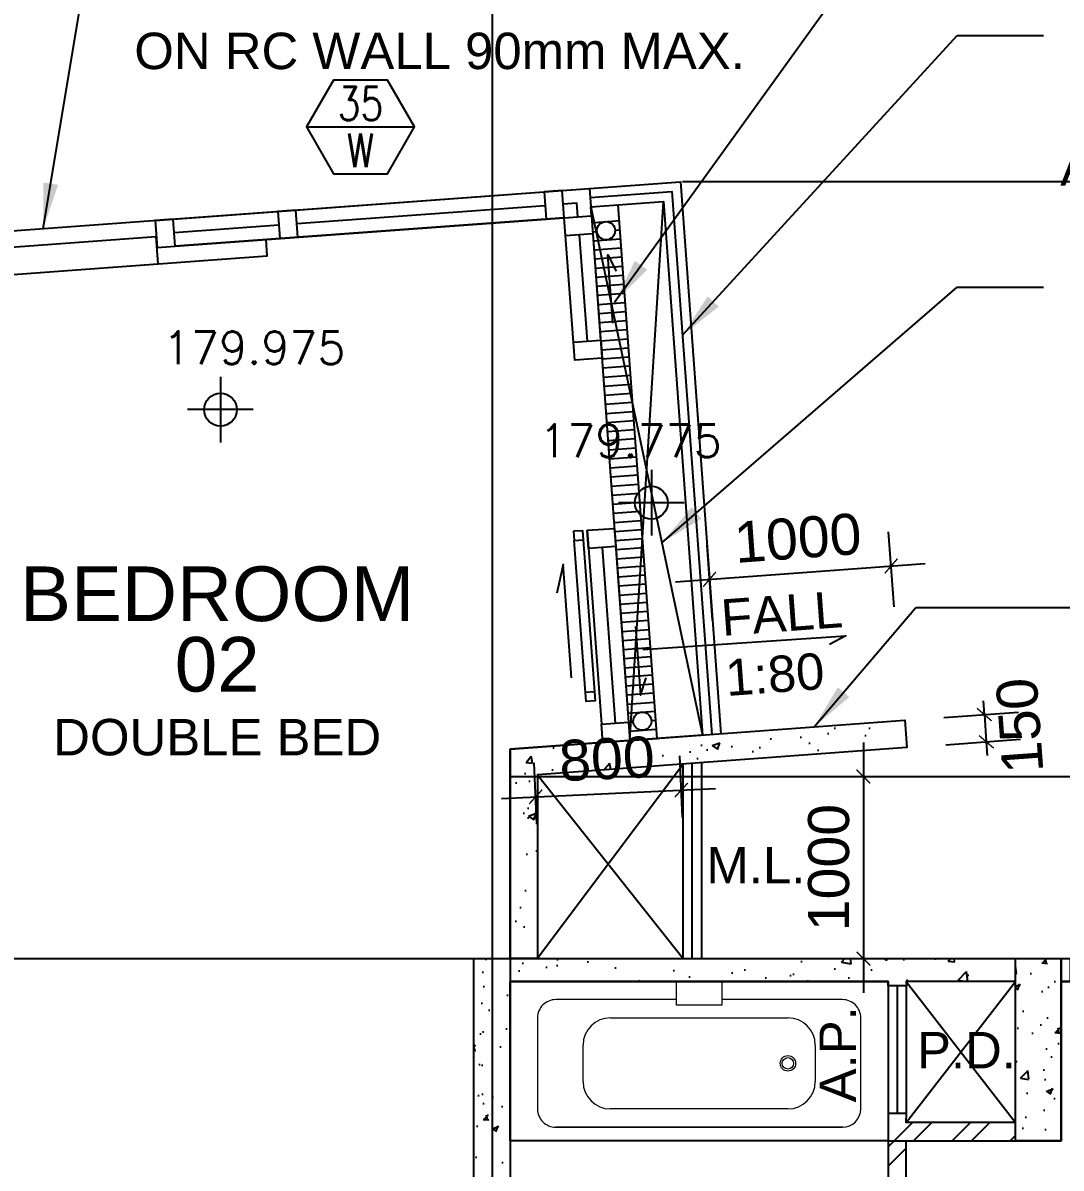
# Model space of a CAD drawing. Header units: millimetres. Extents: x -1214 to 72065, y 7230 to 56310.
# Drawn here: x 52424 to 58125, y 34300 to 40587 of the extents above; entities that cross this region are included whole.
import ezdxf
from ezdxf.enums import TextEntityAlignment as Align

# ---------------------------------------------------------------- set-up
doc = ezdxf.new("R2010")
doc.units = ezdxf.units.MM
doc.header["$MEASUREMENT"] = 0
doc.linetypes.add('CENTERX2', pattern=[101.6, 63.5, -12.7, 12.7, -12.7])
doc.layers.get('0').update_dxf_attribs({"color": 8})
doc.layers.get('Defpoints').update_dxf_attribs({"color": 8})
for name, color, linetype in [('arrow', 8, 'Continuous'), ('channel', 8, 'Continuous'), ('Default', 8, 'Continuous'), ('DLN032__', 8, 'Continuous'), ('DLN314__', 8, 'Continuous'), ('FP - BUILDIN FURNITURE', 8, 'Continuous'), ('GBP A.P.', 8, 'Continuous'), ('GBP Dim', 8, 'Continuous'), ('GBP Text 200', 8, 'Continuous'), ('GBP Text GBP 250', 8, 'Continuous'), ('grid', 8, 'CENTERX2'), ('hatch', 8, 'Continuous'), ('LEVEL', 8, 'Continuous'), ('metal louvres', 8, 'Continuous'), ('PD', 8, 'Continuous'), ('PD DOOR', 8, 'Continuous'), ('RCP_text', 8, 'Continuous'), ('TEXT', 8, 'Continuous'), ('TEXT Ref', 8, 'Continuous'), ('WALL-NEW', 8, 'Continuous'), ('WALL-STRUCTURE', 8, 'Continuous'), ('WINDOW', 8, 'Continuous'), ('Window Mark', 8, 'Continuous'), ('WINDOW-MULLION', 8, 'Continuous'), ('zzz-room mix', 8, 'Continuous')]:
    doc.layers.add(name, color=color, linetype=linetype)
doc.layers.add('LP-furn loose', color=8, linetype='Continuous', lineweight=0)
doc.styles.add('BH', font='arial.ttf')
doc.styles.add('ROMANS', font='romans.shx')
doc.dimstyles.new('200 GBP', dxfattribs={"dimscale": 1.5, "dimtxt": 150, "dimasz": 50, "dimexe": 125, "dimexo": 50, "dimgap": 50, "dimtad": 1, "dimdec": 0, "dimzin": 0, "dimdsep": 46, "dimtxsty": 'BH', "dimblk": 'ARCHTICK', "dimcen": 0.09, "dimdle": 125, "dimclrd": 9, "dimclre": 9, "dimclrt": 1, "dimadec": 0, "dimazin": 0, "dimtfac": 1, "dimtdec": 0, "dimtix": 1, "dimtmove": 2, "dimatfit": 3, "dimldrblk": 'ARCHTICK', "dimfxl": 300, "dimfxlon": 1, "dimtolj": 1, "dimtzin": 0, "dimarcsym": 0})
doc.dimstyles.get("Standard").update_dxf_attribs({"dimtxt": 0.18, "dimasz": 0.18, "dimexe": 0.18, "dimexo": 0.0625, "dimgap": 0.09, "dimtad": 0, "dimtih": 1, "dimtoh": 1, "dimdec": 4, "dimzin": 0, "dimdsep": 46, "dimtxsty": 'Standard', "dimcen": 0.09, "dimadec": 0, "dimazin": 0, "dimtfac": 1, "dimtdec": 4, "dimtofl": 0, "dimtmove": 0, "dimatfit": 3, "dimfxl": 1, "dimtolj": 1, "dimtzin": 0, "dimarcsym": 0})
pattern_1 = [(50, (-576161.28, 762350.3), (364.36934, -31.87817), [38.1, -419.1]), (355, (-576161.28, 762350.3), (-70.48565, 382.11329), [30.48, -335.28]), (100.451, (-576130.9, 762347.65), (293.885, 350.23338), [32.38, -356.18]), (46.1842, (-576161.3, 762451.9), (542.15808, -84.08466), [57.15, -628.65]), (96.6356, (-576116.1, 762444.9), (474.80847, 494.8511), [48.57, -534.27]), (351.184, (-576161.3, 762451.9), (474.8092, 494.85024), [45.72, -502.92]), (21, (-576110.48, 762426.5), (303.22976, -204.53104), [38.1, -419.1]), (326, (-576110.48, 762426.5), (123.60406, 368.37593), [30.48, -335.28]), (71.4514, (-576085.2, 762409.46), (426.83298, 163.84572), [32.38, -356.18]), (37.5, (-576161.28, 762350.3), (6.177207, 169.110078), [0, -331.216, 0, -340.36, 0, -336.55]), (7.5, (-576161.28, 762350.3), (133.639325, 200.36115), [0, -194.056, 0, -323.596, 0, -128.27]), (327.5, (-576274.56, 762350.3), (271.18119, -11.457488), [0, -127, 0, -396.24, 0, -525.78]), (317.5, (-576325.36, 762350.3), (296.25836, 50.85298), [0, -165.1, 0, -263.144, 0, -373.38])]

# ---------------------------------------------------------------- blocks, each defined once
blk = doc.blocks.new('A$C65CE4B9A')
at = {"layer": 'grid', "ltscale": 200}
for p, q in [((-14000, 10500), (-14000, -20450)), ((-66500, 0), (0, 0))]:
    blk.add_line(p, q, dxfattribs=at)
blk = doc.blocks.new('_ArchTick')
at = {"color": 0, "const_width": 0.1}
blk.add_lwpolyline([(0.5, 0.5), (-0.5, -0.5)], dxfattribs=at)
blk = doc.blocks.new('*D28')
at = {"layer": 'Defpoints', "color": 0, "transparency": 16777216}
for p in [(56545.2, 39714.7), (67377, 39714.7), (66927, 36449.8)]:
    blk.add_point(p, dxfattribs=at)
at = {"layer": 'GBP Dim', "color": 9, "lineweight": -2, "transparency": 16777216}
for p, q in [((67377, 36262.3), (67377, 39902.2)), ((66927, 39714.7), (67564.5, 39714.7)), ((67002, 36449.8), (67564.5, 36449.8))]:
    blk.add_line(p, q, dxfattribs=at)
at = {"layer": 'GBP Dim', "color": 9, "lineweight": -2, "transparency": 16777216, "xscale": 75, "yscale": 75, "zscale": 75}
for p, rotation in [((67377, 39714.7), 90), ((67377, 36449.8), 270)]:
    blk.add_blockref('_ArchTick', p, dxfattribs=dict(at, rotation=rotation))
at = {"layer": 'GBP Dim', "transparency": 16777216, "insert": (67187.1, 38082.3), "char_height": 225, "attachment_point": 5, "rotation": 90, "style": 'BH'}
blk.add_mtext('\\A1;3265', dxfattribs=at)
blk = doc.blocks.new('*D38')
at = {"layer": 'Defpoints', "color": 0, "transparency": 16777216}
for p in [(55901.1, 41570.7), (56048.2, 39565.4), (55549.5, 39528.8)]:
    blk.add_point(p, dxfattribs=at)
at = {"layer": 'GBP Dim', "color": 9, "lineweight": -2, "transparency": 16777216}
for p, q in [((55934.1, 41121.9), (55887.4, 41757.7)), ((55435.4, 41085.4), (55388.8, 41721.2)), ((55402.5, 41534.2), (55901.1, 41570.7)), ((55901.1, 41570.7), (55975.9, 41576.2)), ((55402.5, 41534.2), (55327.7, 41528.7))]:
    blk.add_line(p, q, dxfattribs=at)
at = {"layer": 'GBP Dim', "color": 9, "lineweight": -2, "transparency": 16777216, "xscale": 75, "yscale": 75, "zscale": 75}
for p, rotation in [((55402.5, 41534.2), 4.194182783226491), ((55901.1, 41570.7), 184.1941827832265)]:
    blk.add_blockref('_ArchTick', p, dxfattribs=dict(at, rotation=rotation))
at = {"layer": 'GBP Dim', "transparency": 16777216, "insert": (55637.9, 41741.8), "char_height": 225, "attachment_point": 5, "rotation": 4.19418, "style": 'BH'}
blk.add_mtext('\\A1;500', dxfattribs=at)
blk = doc.blocks.new('*D85')
at = {"layer": 'Defpoints', "color": 0, "transparency": 16777216}
for p in [(56039.6, 36375.5), (55250, 36113.5), (56050, 36150.8)]:
    blk.add_point(p, dxfattribs=at)
at = {"layer": 'GBP Dim', "color": 9, "lineweight": -2, "transparency": 16777216}
for p, q in [((56046.5, 36225.7), (56030.8, 36562.8)), ((55246.5, 36188.4), (55230.8, 36525.6)), ((55052.2, 36329.5), (56226.9, 36384.2))]:
    blk.add_line(p, q, dxfattribs=at)
at = {"layer": 'GBP Dim', "color": 9, "lineweight": -2, "transparency": 16777216, "xscale": 75, "yscale": 75, "zscale": 75}
for p, rotation in [((56039.6, 36375.5), 2.665181786136749), ((55239.5, 36338.3), 182.6651817861368)]:
    blk.add_blockref('_ArchTick', p, dxfattribs=dict(at, rotation=rotation))
at = {"layer": 'GBP Dim', "transparency": 16777216, "insert": (55630.7, 36546.6), "char_height": 225, "attachment_point": 5, "rotation": 2.66518, "style": 'BH'}
blk.add_mtext('\\A1;800', dxfattribs=at)
blk = doc.blocks.new('A$C2F825CED')
at = {"layer": 'LP-furn loose'}
blk.add_lwpolyline([(-532.4, 502.5), (-282.4, 502.5), (-282.4, 372.5), (-532.4, 372.5)], close=True, dxfattribs=at)
for points in [[(-1294.9, -197.5, 0.414214), (-1194.9, -297.5), (380, -297.6, 0.414194), (480, -197.6), (480.1, 302.5, 0.414214), (380.1, 402.5), (-282.4, 402.5)], [(-532.4, 402.5), (-1194.9, 402.5, 0.414214), (-1294.9, 302.5), (-1294.9, -197.5)]]:
    blk.add_lwpolyline(points, format="xyb", dxfattribs=at)
for points in [[(-894.9, 302.5), (80, 302.5)], [(-1044.9, -47.6), (-1044.9, 152.5)], [(230, 152.5), (230, -47.6)], [(80, -197.6), (-894.9, -197.6)], [(383.3, -297.5), (-1194.9, -297.5)]]:
    blk.add_lwpolyline(points, dxfattribs=at)
for radius in [42.4, 31.4]:
    blk.add_circle((80, 52.5), radius, dxfattribs=at)
for centre, start, end in [((-894.9, 152.5), 90, 180), ((80, 152.5), 0, 90), ((-894.9, -47.6), 180, 270), ((80, -47.6), 270, 0)]:
    blk.add_arc(centre, 150, start, end, dxfattribs=at)
blk = doc.blocks.new('*D105')
at = {"layer": 'Defpoints', "color": 0, "transparency": 16777216}
for p in [(55402.5, 41534.2), (53149.9, 39503.2), (55549.5, 39528.8)]:
    blk.add_point(p, dxfattribs=at)
at = {"layer": 'GBP Dim', "color": 9, "lineweight": -2, "transparency": 16777216}
for p, q in [((55435.4, 41085.4), (55388.8, 41721.2)), ((52826.8, 41345.3), (55589.5, 41547.9)), ((53046.7, 40910.2), (53000.1, 41546))]:
    blk.add_line(p, q, dxfattribs=at)
at = {"layer": 'GBP Dim', "color": 9, "lineweight": -2, "transparency": 16777216, "xscale": 75, "yscale": 75, "zscale": 75}
for p, rotation in [((55402.5, 41534.2), 4.194182783226491), ((53013.8, 41359), 184.1941827832265)]:
    blk.add_blockref('_ArchTick', p, dxfattribs=dict(at, rotation=rotation))
at = {"layer": 'GBP Dim', "transparency": 16777216, "insert": (54194.3, 41636), "char_height": 225, "attachment_point": 5, "rotation": 4.19418, "style": 'BH'}
blk.add_mtext('\\A1;2395', dxfattribs=at)
blk = doc.blocks.new('*D107')
at = {"layer": 'Defpoints', "color": 0, "transparency": 16777216}
for p in [(57406.2, 36768.1), (57417.2, 36618.6), (57714.4, 36640.4)]:
    blk.add_point(p, dxfattribs=at)
at = {"layer": 'GBP Dim', "color": 9, "lineweight": -2, "transparency": 16777216}
for p, q in [((57703.5, 36789.9), (57698, 36864.7)), ((57481, 36773.6), (57890.5, 36803.7)), ((57703.5, 36789.9), (57714.4, 36640.4)), ((57492, 36624), (57901.4, 36654.1)), ((57714.4, 36640.4), (57719.9, 36565.6))]:
    blk.add_line(p, q, dxfattribs=at)
at = {"layer": 'GBP Dim', "color": 9, "lineweight": -2, "transparency": 16777216, "xscale": 75, "yscale": 75, "zscale": 75}
for p, rotation in [((57703.5, 36789.9), 274.2005512988954), ((57714.4, 36640.4), 94.20055129889545)]:
    blk.add_blockref('_ArchTick', p, dxfattribs=dict(at, rotation=rotation))
at = {"layer": 'GBP Dim', "transparency": 16777216, "insert": (57898.3, 36729.1), "char_height": 225, "attachment_point": 5, "rotation": 94.20055, "style": 'BH'}
blk.add_mtext('\\A1;150', dxfattribs=at)
blk = doc.blocks.new('*D211')
at = {"layer": 'Defpoints', "color": 0, "transparency": 16777216}
for p in [(55610.2, 42791.4), (52000, 39119), (55610.2, 36638.1)]:
    blk.add_point(p, dxfattribs=at)
at = {"layer": 'GBP Dim', "color": 9, "lineweight": -2, "transparency": 16777216}
for p, q in [((52000, 42341.4), (52000, 42978.9)), ((55610.2, 42341.4), (55610.2, 42978.9)), ((51812.5, 42791.4), (55797.7, 42791.4))]:
    blk.add_line(p, q, dxfattribs=at)
at = {"layer": 'GBP Dim', "color": 9, "lineweight": -2, "transparency": 16777216, "xscale": 75, "yscale": 75, "zscale": 75, "rotation": 180}
blk.add_blockref('_ArchTick', (52000, 42791.4), dxfattribs=at)
at = {"layer": 'GBP Dim', "color": 9, "lineweight": -2, "transparency": 16777216, "xscale": 75, "yscale": 75, "zscale": 75}
blk.add_blockref('_ArchTick', (55610.2, 42791.4), dxfattribs=at)
at = {"layer": 'GBP Dim', "transparency": 16777216, "insert": (53805.1, 42981.4), "char_height": 225, "attachment_point": 5, "style": 'BH'}
blk.add_mtext('\\A1;3610', dxfattribs=at)
blk = doc.blocks.new('MISCWINDOWS')
blk.add_line((-4.041, 0), (4.041, 0))
blk.add_lwpolyline([(-2.021, 3.5), (-4.041, 0), (-2.021, -3.5), (2.021, -3.5), (4.041, 0), (2.021, 3.5)], close=True)
at = {"style": 'BH'}
for tag, p in [('MARK_NUMBER', (0, 1.75)), ('DWG_NUMBER', (0, -1.75))]:
    blk.add_attdef(tag, text='', height=2.5, dxfattribs=at).set_placement(p, align=Align.MIDDLE_CENTER)
blk = doc.blocks.new('ELEX')
at = {"layer": 'DLN032__'}
for p, q in [((0, 0.5), (0, -0.5)), ((0.5, 0), (-0.5, 0))]:
    blk.add_line(p, q, dxfattribs=at)
blk.add_circle((0, 0), 0.25, dxfattribs=at)
at = {"layer": 'DLN032__', "style": 'ROMANS'}
blk.add_attdef('ELEX', (0.257, 0.354), '', height=0.5, dxfattribs=at)
blk = doc.blocks.new('*D260')
at = {"layer": 'Defpoints', "color": 0, "transparency": 16777216}
for p in [(57191.6, 37605.5), (57217.2, 37256.9), (56219.9, 37183.7)]:
    blk.add_point(p, dxfattribs=at)
at = {"layer": 'GBP Dim', "color": 9, "lineweight": -2, "transparency": 16777216}
for p, q in [((57208.1, 37381.1), (57177.9, 37792.4)), ((56210.7, 37307.9), (56180.6, 37719.3)), ((56007.3, 37518.6), (57378.6, 37619.2))]:
    blk.add_line(p, q, dxfattribs=at)
at = {"layer": 'GBP Dim', "color": 9, "lineweight": -2, "transparency": 16777216, "xscale": 75, "yscale": 75, "zscale": 75}
for p, rotation in [((57191.6, 37605.5), 4.194182783190666), ((56194.3, 37532.3), 184.1941827831907)]:
    blk.add_blockref('_ArchTick', p, dxfattribs=dict(at, rotation=rotation))
at = {"layer": 'GBP Dim', "transparency": 16777216, "insert": (56679.1, 37758.3), "char_height": 225, "attachment_point": 5, "rotation": 4.19418, "style": 'BH'}
blk.add_mtext('\\A1;1000', dxfattribs=at)
blk = doc.blocks.new('*D285')
at = {"layer": 'Defpoints', "color": 0, "transparency": 16777216}
for p in [(55170.9, 36449.7), (55170.9, 35450.1), (57039.4, 35450.1)]:
    blk.add_point(p, dxfattribs=at)
at = {"layer": 'GBP Dim', "color": 9, "lineweight": -2, "transparency": 16777216}
for p, q in [((57039.4, 36637.2), (57039.4, 35262.6)), ((56589.4, 36449.7), (57226.9, 36449.7)), ((56589.4, 35450.1), (57226.9, 35450.1))]:
    blk.add_line(p, q, dxfattribs=at)
at = {"layer": 'GBP Dim', "color": 9, "lineweight": -2, "transparency": 16777216, "xscale": 75, "yscale": 75, "zscale": 75}
for p, rotation in [((57039.4, 36449.7), 90), ((57039.4, 35450.1), 270)]:
    blk.add_blockref('_ArchTick', p, dxfattribs=dict(at, rotation=rotation))
at = {"layer": 'GBP Dim', "transparency": 16777216, "insert": (56849.6, 35949.9), "char_height": 225, "attachment_point": 5, "rotation": 90, "style": 'BH'}
blk.add_mtext('\\A1;1000', dxfattribs=at)
blk = doc.blocks.new('*D293')
at = {"layer": 'Defpoints', "color": 0, "transparency": 16777216}
for p in [(51891.8, 41276.7), (53149.9, 39503.2), (52038.9, 39271.4)]:
    blk.add_point(p, dxfattribs=at)
at = {"layer": 'GBP Dim', "color": 9, "lineweight": -2, "transparency": 16777216}
for p, q in [((53046.7, 40910.2), (53000.1, 41546)), ((51924.7, 40827.9), (51878.1, 41463.7)), ((53200.8, 41372.7), (51704.8, 41263))]:
    blk.add_line(p, q, dxfattribs=at)
at = {"layer": 'GBP Dim', "color": 9, "lineweight": -2, "transparency": 16777216, "xscale": 75, "yscale": 75, "zscale": 75}
for p, rotation in [((53013.8, 41359), 4.194182785482395), ((51891.8, 41276.7), 184.1941827854824)]:
    blk.add_blockref('_ArchTick', p, dxfattribs=dict(at, rotation=rotation))
at = {"layer": 'GBP Dim', "transparency": 16777216, "insert": (52438.9, 41507.2), "char_height": 225, "attachment_point": 5, "rotation": 4.19418, "style": 'BH'}
blk.add_mtext('\\A1;1125', dxfattribs=at)

msp = doc.modelspace()

# ---------------------------------------------------------------- hatches: boundary and pattern name
at = {"layer": 'channel'}
h = msp.add_hatch(dxfattribs=at)
h.set_pattern_fill('ANSI31,_O', color=256, scale=400, angle=139.19313)
h.set_pattern_definition([(184.193125, (3247.666, -2746.65), (3.655927, -49.866163), [])])
edge = h.paths.add_edge_path(flags=16)
edge.add_arc((55825.7, 36747.5), 49.5, 4.19313, 364.19313)
edge = h.paths.add_edge_path()
edge.add_arc((55624.7, 39463.8), 49.5, 0, 360)
h.paths.add_polyline_path([(55696.1, 39539.5), (55546.6, 39528.5), (55757.7, 36648.3), (55907.3, 36659.2)])
at = {"layer": 'hatch'}
h = msp.add_hatch(dxfattribs=at)
h.set_pattern_fill('AR-CONC', color=256, scale=60, style=0)
h.set_pattern_definition([(50, (-579051.98, 745630.23), (430.35611, -37.65128), [45, -495]), (355, (-579052, 745630.23), (-83.2508, 451.31528), [36, -396]), (100.4514, (-579016.1, 745627.1), (347.10563, 413.66373), [38.24411, -420.68527]), (46.1842, (-579052, 745750.23), (640.34463, -99.3114), [67.5, -742.5]), (96.6356, (-578998.6, 745741.96), (560.79762, 584.47072), [57.36617, -631.0278]), (351.1842, (-579052, 745750.23), (560.79717, 584.47116), [54, -594]), (21, (-578991.98, 745720.23), (358.14423, -241.57133), [45, -495]), (326, (-578992, 745720.23), (145.9892, 435.09003), [36, -396]), (71.4514, (-578962.13, 745700.1), (504.13358, 193.5183), [38.24411, -420.68527]), (37.5, (-579051.98, 745630.23), (7.295913, 199.736312), [0, -391.2, 0, -402, 0, -397.5]), (7.5, (-579051.98, 745630.23), (157.841722, 236.647027), [0, -229.2, 0, -382.2, 0, -151.5]), (327.5, (-579185.78, 745630.23), (320.293462, -13.532923), [0, -150, 0, -468, 0, -621]), (317.5, (-579245.78, 745630.23), (349.9117, 60.06299), [0, -195, 0, -310.8, 0, -441])])
h.paths.add_polyline_path([(55100, 36600), (57267, 36759.1), (57278, 36608.6), (55250, 36459.8), (55250, 35450), (55100, 35450)])
h = msp.add_hatch(dxfattribs=at)
h.set_pattern_fill('AR-CONC', color=256, scale=2, style=0)
h.set_pattern_definition(pattern_1)
h.paths.add_polyline_path([(55100, 32650), (54900, 32650), (54900, 35450), (55100, 35450)])
h = msp.add_hatch(dxfattribs=at)
h.set_pattern_fill('AR-CONC', color=256, scale=60, style=0)
h.set_pattern_definition([(50, (-579051.98, 745630.23), (430.35611, -37.65128), [45, -495]), (355, (-579052, 745630.23), (-83.2508, 451.31528), [36, -396]), (100.4514, (-579016.1, 745627.1), (347.10563, 413.66373), [38.24411, -420.68527]), (46.1842, (-579052, 745750.23), (640.34463, -99.3114), [67.5, -742.5]), (96.6356, (-578998.6, 745741.96), (560.79762, 584.47072), [57.36617, -631.0278]), (351.1842, (-579052, 745750.23), (560.79717, 584.47116), [54, -594]), (21, (-578991.98, 745720.23), (358.14423, -241.57133), [45, -495]), (326, (-578992, 745720.23), (145.9892, 435.09003), [36, -396]), (71.4514, (-578962.13, 745700.1), (504.13358, 193.5183), [38.24411, -420.68527]), (37.5, (-579051.98, 745630.23), (7.295913, 199.736312), [0, -391.2, 0, -402, 0, -397.5]), (7.5, (-579051.98, 745630.23), (157.841722, 236.647027), [0, -229.2, 0, -382.2, 0, -151.5]), (327.5, (-579185.78, 745630.23), (320.293462, -13.532923), [0, -150, 0, -468, 0, -621]), (317.5, (-579245.78, 745630.23), (349.9117, 60.06299), [0, -195, 0, -310.8, 0, -441])])
edge = h.paths.add_edge_path()
edge.add_line((55100, 35449.9), (57875, 35450))
edge.add_line((57875, 35450), (57875, 35325))
edge.add_line((57875, 35325), (57275.1, 35325.1))
edge.add_line((57275.1, 35325.1), (57275.2, 35299.9))
edge.add_line((57275.2, 35299.9), (57175, 35299.9))
edge.add_line((57175, 35299.9), (57175, 35325))
edge.add_line((57175, 35325), (55100, 35325))
edge.add_line((55100, 35325), (55100, 35449.9))
h = msp.add_hatch(dxfattribs=at)
h.set_pattern_fill('AR-CONC', color=256, scale=2, style=0)
h.set_pattern_definition(pattern_1)
h.paths.add_polyline_path([(57875, 35450), (57875, 35450), (57875, 35450), (57875, 34450), (58125, 34450), (58125, 35450)])
h = msp.add_hatch(dxfattribs=at)
h.set_pattern_fill('ANSI32', color=256, scale=600, style=0)
h.set_pattern_definition([(45, (52999.98, 28650.04), (-159.099, 159.099), []), (45, (53106.04, 28650.04), (-159.099, 159.099), [])])
h.paths.add_polyline_path([(57275, 28925.2), (57175, 28925.2), (57175, 28650.1), (57875, 28650), (57875, 28750.1), (57274.9, 28749.9), (57275, 28925.2)])
h.paths.add_polyline_path([(58125, 29600.1), (58125, 29849.9), (57275.1, 29849.9), (57275.1, 34449.9), (57875, 34449.9), (57875, 34549.9), (57275, 34549.9), (57275.2, 34599.9), (57175, 34599.9), (57175, 31649.9), (53000, 31649.9), (53000, 31549.9), (54900, 31549.9), (54900, 29800.2), (55000, 29800.2), (55000, 31549.9), (57175, 31549.9), (57175, 29325.2), (57275, 29325.1), (57275.1, 29749.9), (58025, 29749.9), (58025, 29600.1), (58125, 29600.1)])

# ---------------------------------------------------------------- linework, layer by layer
at = {"layer": 'channel', "ltscale": 1000}
for p, q in [((55542.9, 39578.4), (56156.7, 36677.6)), ((55757.7, 36648.3), (55941.8, 39607.7))]:
    msp.add_line(p, q, dxfattribs=at)
at = {"layer": 'channel'}
for p, q in [((55584.9, 39493.2), (55659.8, 39498.7)), ((55806.2, 36702), (55851.5, 36705.3))]:
    msp.add_line(p, q, dxfattribs=at)
at = {"layer": 'channel', "ltscale": 1000}
for points in [[(55546.6, 39528.5), (55757.7, 36648.3), (55907.3, 36659.2), (55692.5, 39589.4)], [(55663.2, 38938.3), (55635.7, 39314.2), (55681.1, 39224.4)], [(55787.1, 37273), (55814.7, 36897.1), (55846.5, 36992.6)], [(55828.8, 37147.9), (56943, 37222.1), (56854, 37175)]]:
    msp.add_lwpolyline(points, dxfattribs=at)
at = {"layer": 'Default'}
msp.add_line((55250, 36459.8), (55250, 35450), dxfattribs=at)
for centre in [(55625.7, 39446.2), (55825.2, 36753.5)]:
    msp.add_circle(centre, 50, dxfattribs=at)
at = {"layer": 'DLN314__'}
for p, q in [((56050, 35450), (56050, 36518.5)), ((56150, 36525.8), (56150.1, 35449.9))]:
    msp.add_line(p, q, dxfattribs=at)
at = {"layer": 'DLN314__', "ltscale": 20}
msp.add_line((56100, 35449.9), (56100, 36522.2), dxfattribs=at)
at = {"layer": 'FP - BUILDIN FURNITURE'}
msp.add_lwpolyline([(57175, 34449.9), (55100, 34449.9), (55100, 35325), (57175, 35325)], close=True, dxfattribs=at)
at = {"layer": 'PD'}
msp.add_line((57175, 35299.9), (57175, 34599.9), dxfattribs=at)
at = {"layer": 'PD', "ltscale": 20}
for points in [[(56050, 36518.5), (55250, 35450)], [(55250, 36459.8), (56050, 35450)], [(57275, 34549.9), (57875, 35325)], [(57275.1, 35325.1), (57875, 34549.9)]]:
    msp.add_lwpolyline(points, dxfattribs=at)
at = {"layer": 'PD'}
msp.add_lwpolyline([(57275.2, 34599.9), (57275.2, 35299.9)], dxfattribs=at)
at = {"layer": 'PD DOOR'}
msp.add_line((57225.1, 35299.9), (57225.1, 34599.9), dxfattribs=at)
at = {"layer": 'RCP_text', "ltscale": 50}
for p, q in [((66379.5, 39714.7), (56045.2, 39714.7)), ((66879.2, 36448.8), (55100, 36448.8))]:
    msp.add_line(p, q, dxfattribs=at)
at = {"layer": 'WALL-NEW'}
for points in [[(52034.5, 39331.2), (52045.5, 39181.6), (53167.5, 39263.9), (53156.5, 39413.5), (52034.5, 39331.2)], [(55100, 36600), (57267, 36759.1), (57278, 36608.6), (55250, 36459.8), (55250, 35450), (55100, 35450), (55100, 36600)], [(55100, 35450), (57875, 35450.1)], [(57875, 35325), (57275.1, 35325.1), (57275.2, 35299.9), (57175, 35299.9), (57175, 35325), (55100, 35325)], [(58025, 29750), (58025, 29600), (58125, 29600), (58125, 29850), (57275.1, 29850), (57275.1, 34450), (57875, 34450), (57875, 34549.9), (57275, 34549.9), (57275.2, 34599.9), (57175, 34599.9), (57175, 31649.8), (53000, 31649.9), (53000, 31549.9), (54900, 31549.9), (54900, 29800), (55000, 29800), (55000, 31549.9), (57175, 31549.9), (57175, 29325.1)]]:
    msp.add_lwpolyline(points, dxfattribs=at)
at = {"layer": 'WALL-STRUCTURE'}
for points in [[(55100, 35450), (55100, 32650), (54900, 32650), (54900, 35450), (55100, 35450)], [(55100, 35450), (55100, 35450), (55100, 35449.9)], [(57875, 35450), (58125, 35450), (58125, 34450), (57875, 34450), (57875, 35450)]]:
    msp.add_lwpolyline(points, dxfattribs=at)
at = {"layer": 'WINDOW'}
for p, q in [((55522.8, 37801.5), (55600.8, 36737)), ((55679.7, 37712.7), (55750.4, 36747.9))]:
    msp.add_line(p, q, dxfattribs=at)
for points in [[(45824.5, 39467.5), (48931.5, 39695.5), (48968.1, 39196.5), (55535.6, 39678.2), (55596.6, 38845.7)], [(53149.9, 39503.2), (55535.6, 39678.2), (55546.6, 39528.6)], [(55535.6, 39678.2), (56034.2, 39714.7), (56256.4, 36684.9)], [(55539.2, 39628.3), (55988, 39661.2), (56206.6, 36681.3)], [(53928.3, 39485.1), (55291.7, 39585.1)], [(55471.8, 39523.1), (55466.3, 39597.9), (55391.5, 39592.4)], [(55542.9, 39578.4), (55941.8, 39607.7), (56156.7, 36677.6)], [(55447, 38834.7), (55397, 39517.6), (53260.6, 39360.9)], [(53260.6, 39360.9), (55297.2, 39510.2)], [(53255.1, 39435.7), (53828.6, 39477.8)], [(55479.1, 39423.3), (55521.8, 38840.2)], [(55501.5, 37749.8), (55566.3, 36866.2), (55516.5, 36862.5), (55451.7, 37746.1), (55501.5, 37749.8)], [(55604.9, 37707.2), (55675.6, 36742.4)], [(55436.8, 36992), (55390.3, 37614.8), (55356.1, 37456)]]:
    msp.add_lwpolyline(points, dxfattribs=at)
msp.add_lwpolyline([(58175, 35450), (58175, 35325), (58125, 35325), (58125, 35450)], close=True, dxfattribs=at)
at = {"layer": 'WINDOW-MULLION'}
for points in [[(55297.2, 39510.3), (55397, 39517.6), (55386, 39667.2), (55286.3, 39659.9)], [(53834.1, 39403), (53933.8, 39410.3), (53922.8, 39559.9), (53823.1, 39552.6)], [(53160.9, 39353.6), (53260.6, 39360.9), (53249.6, 39510.5), (53149.9, 39503.2)], [(55448.1, 37796), (55451.7, 37746.1), (55501.6, 37749.8), (55497.9, 37799.6)], [(55516.5, 36862.5), (55512.8, 36912.4), (55562.7, 36916), (55566.3, 36866.2)]]:
    msp.add_lwpolyline(points, close=True, dxfattribs=at)
for points in [[(55397, 39517.6), (55546.6, 39528.6), (55553.9, 39428.8), (55404.3, 39417.9), (55397, 39517.6)], [(55447.2, 38834.7), (55596.8, 38845.7), (55604.1, 38745.9), (55454.5, 38735), (55447.2, 38834.7)], [(55522.9, 37801.5), (55672.5, 37812.4), (55679.8, 37712.7), (55530.2, 37701.7), (55522.9, 37801.5)], [(55600.8, 36737), (55750.4, 36747.9), (55757.7, 36648.2), (55608.1, 36637.2), (55600.8, 36737)]]:
    msp.add_lwpolyline(points, dxfattribs=at)
at = {"layer": 'zzz-room mix'}
msp.add_lwpolyline([(46050, 39183.1), (48813.7, 39385.6), (48849.8, 38887.1), (52049.9, 39121.8), (52045.5, 39181.6), (53765.9, 39307.8), (53759.3, 39397.6), (55546.6, 39528.6), (55542.9, 39578.4), (55941.8, 39607.7), (56156.7, 36677.6), (55100, 36600), (55100, 35325.1), (57175, 35325.1), (57175, 34449.9), (58125, 34449.9), (58125, 35325), (63800, 35325.1)], dxfattribs=at)

# ---------------------------------------------------------------- block references
at = {"layer": 'DLN032__'}
ref = msp.add_blockref('ELEX', (53508.8, 38464.1), dxfattribs=dict(at, xscale=360, yscale=360, zscale=360))
ref.add_attrib('ELEX', '179.975', (53192.7, 38713.8), dxfattribs={"layer": 'LEVEL', "height": 180, "rotation": 360, "style": 'ROMANS'})
ref = msp.add_blockref('ELEX', (55875.1, 37953.1), dxfattribs=dict(at, xscale=360, yscale=360, zscale=360))
ref.add_attrib('ELEX', '179.775', (55258.9, 38202.9), dxfattribs={"layer": 'LEVEL', "height": 180, "rotation": 360, "style": 'ROMANS'})
at = {"layer": 'LP-furn loose'}
msp.add_blockref('A$C2F825CED', (56544.9, 34822.5), dxfattribs=at)
at = {"layer": 'TEXT Ref'}
msp.add_blockref('A$C65CE4B9A', (69000, 35450), dxfattribs=at)
at = {"layer": 'Window Mark'}
ref = msp.add_blockref('MISCWINDOWS', (54277.9, 40015.9), dxfattribs=dict(at, xscale=73.25, yscale=73.25, zscale=73.25))
ref.add_attrib('MARK_NUMBER', '35', dxfattribs={"layer": '0', "height": 183.12, "style": 'ROMANS', "width": 0.8}).set_placement((54277.9, 40144), align=Align.MIDDLE_CENTER)
ref.add_attrib('DWG_NUMBER', 'W', dxfattribs={"layer": '0', "height": 183.1, "style": 'ROMANS', "width": 0.8}).set_placement((54277.9, 39887.7), align=Align.MIDDLE_CENTER)

# ---------------------------------------------------------------- texts
at = {"layer": 'GBP A.P.', "style": 'BH'}
msp.add_text('A.P.', height=200, rotation=90.00004, dxfattribs=at).set_placement((56998.4, 34924.9), align=Align.CENTER)
at = {"layer": 'GBP Text 200', "style": 'BH'}
for s, p in [('ON RC WALL 90mm MAX.', (53035.9, 40333.6)), ('ABOVE F.F.L.', (58120.5, 39693.6))]:
    msp.add_text(s, height=200, dxfattribs=at).set_placement(p)
msp.add_text('DOUBLE BED', height=200, dxfattribs=at).set_placement((53491.1, 36566.1), align=Align.CENTER)
at = {"layer": 'GBP Text GBP 250', "style": 'BH'}
for s, p in [('BEDROOM', (53491.1, 37303.2)), ('02', (53491.1, 36916.1))]:
    msp.add_text(s, height=300, dxfattribs=at).set_placement(p, align=Align.CENTER)
at = {"layer": 'metal louvres', "style": 'BH'}
msp.add_text('M.L.', height=200, rotation=0.00004, dxfattribs=at).set_placement((56449, 35862.8), align=Align.CENTER)
at = {"layer": 'TEXT', "style": 'BH'}
msp.add_text('1:80', height=200, rotation=4.19418, dxfattribs=at).set_placement((56289.1, 36891.6))
msp.add_text('P.D.', height=200, rotation=0.00004, dxfattribs=at).set_placement((57605.4, 34847.5), align=Align.CENTER)
at = {"layer": 'Window Mark', "style": 'BH'}
msp.add_text('FALL', height=200, rotation=4.19418, dxfattribs=at).set_placement((56265.1, 37221.6))

# ---------------------------------------------------------------- dimensions: what is measured, and where the dimension line sits
at = {"layer": 'GBP Dim'}
dim = msp.add_linear_dim(base=(55610.2, 42791.4), p1=(52000, 39119), p2=(55610.2, 36638.1), dimstyle='200 GBP', override={"dimclrt": 256, "dimfxl": 300, "dimfxlon": 1}, dxfattribs=at)
dim.commit()
dim.dimension.update_dxf_attribs({"geometry": '*D211', "text_midpoint": (53805.1, 42981.4)})
for base, p1, p2, angle, override, picture, middle in [((55901.1, 41570.7), (55549.5, 39528.8), (56048.2, 39565.4), 4.19418, {"dimclrt": 256}, '*D38', (55637.9, 41741.8)), ((55402.5, 41534.2), (53149.9, 39503.2), (55549.5, 39528.8), 4.19418, {"dimclrt": 256}, '*D105', (54194.3, 41636)), ((51891.8, 41276.7), (53149.9, 39503.2), (52038.9, 39271.4), 184.19418, {"dimclrt": 256}, '*D293', (52438.9, 41507.2)), ((67377, 39714.7), (66927, 36449.8), (56545.2, 39714.7), 90.00004, {"dimclrt": 256, "dimfxl": 300, "dimfxlon": 1}, '*D28', (67187.1, 38082.3)), ((57191.6, 37605.5), (56219.9, 37183.7), (57217.2, 37256.9), 4.19418, {"dimclrt": 256, "dimfxl": 150}, '*D260', (56679.1, 37758.3)), ((57039.4, 35450.1), (55170.9, 36449.7), (55170.9, 35450.1), 90, {"dimclrt": 256}, '*D285', (56849.6, 35949.9))]:
    dim = msp.add_linear_dim(base=base, p1=p1, p2=p2, angle=angle, dimstyle='200 GBP', override=override, dxfattribs=at)
    dim.commit()
    dim.dimension.update_dxf_attribs({"geometry": picture, "text_midpoint": middle})
dim = msp.add_aligned_dim(p1=(57406.2, 36768.1), p2=(57417.2, 36618.6), distance=298, dimstyle='200 GBP', override={"dimclrt": 256}, dxfattribs=at)
dim.commit()
dim.dimension.update_dxf_attribs({"geometry": '*D107', "text_midpoint": (57898.3, 36729.1)})
dim = msp.add_aligned_dim(p1=(55250, 36113.5), p2=(56050, 36150.8), distance=225, text='800', dimstyle='200 GBP', override={"dimclrt": 256}, dxfattribs=at)
dim.commit()
dim.dimension.update_dxf_attribs({"geometry": '*D85', "text_midpoint": (55630.7, 36546.6)})

# ---------------------------------------------------------------- leaders
at = {"layer": 'arrow'}
for points in [[(55672.2, 39054.1), (57358.2, 41392.4), (58234.3, 41392.4)], [(52535.4, 39458.1), (52733.5, 40642.4), (52938.1, 40642.4)], [(56045.8, 38873.4), (57554.6, 40518.5), (58028.3, 40518.4)], [(55933.3, 37733.2), (57554.6, 39136.9), (58028.3, 39136.8)], [(56768.4, 36722.3), (57326.6, 37378.6), (59482.6, 37378.6)]]:
    msp.add_leader(points, dimstyle='Standard', override={"dimscale": 2, "dimtxt": 200, "dimasz": 125, "dimexe": 166.67, "dimexo": 100, "dimgap": 100, "dimtih": 0, "dimtoh": 0, "dimdec": 0, "dimrnd": 5.001, "dimtxsty": 'BH', "dimdle": 166.666667, "dimclrd": 9, "dimclre": 9, "dimclrt": 1, "dimtdec": 0, "dimtix": 1, "dimtofl": 1, "dimtmove": 2, "dimfxl": 50}, dxfattribs=at)

doc.saveas('drawing.dxf')
